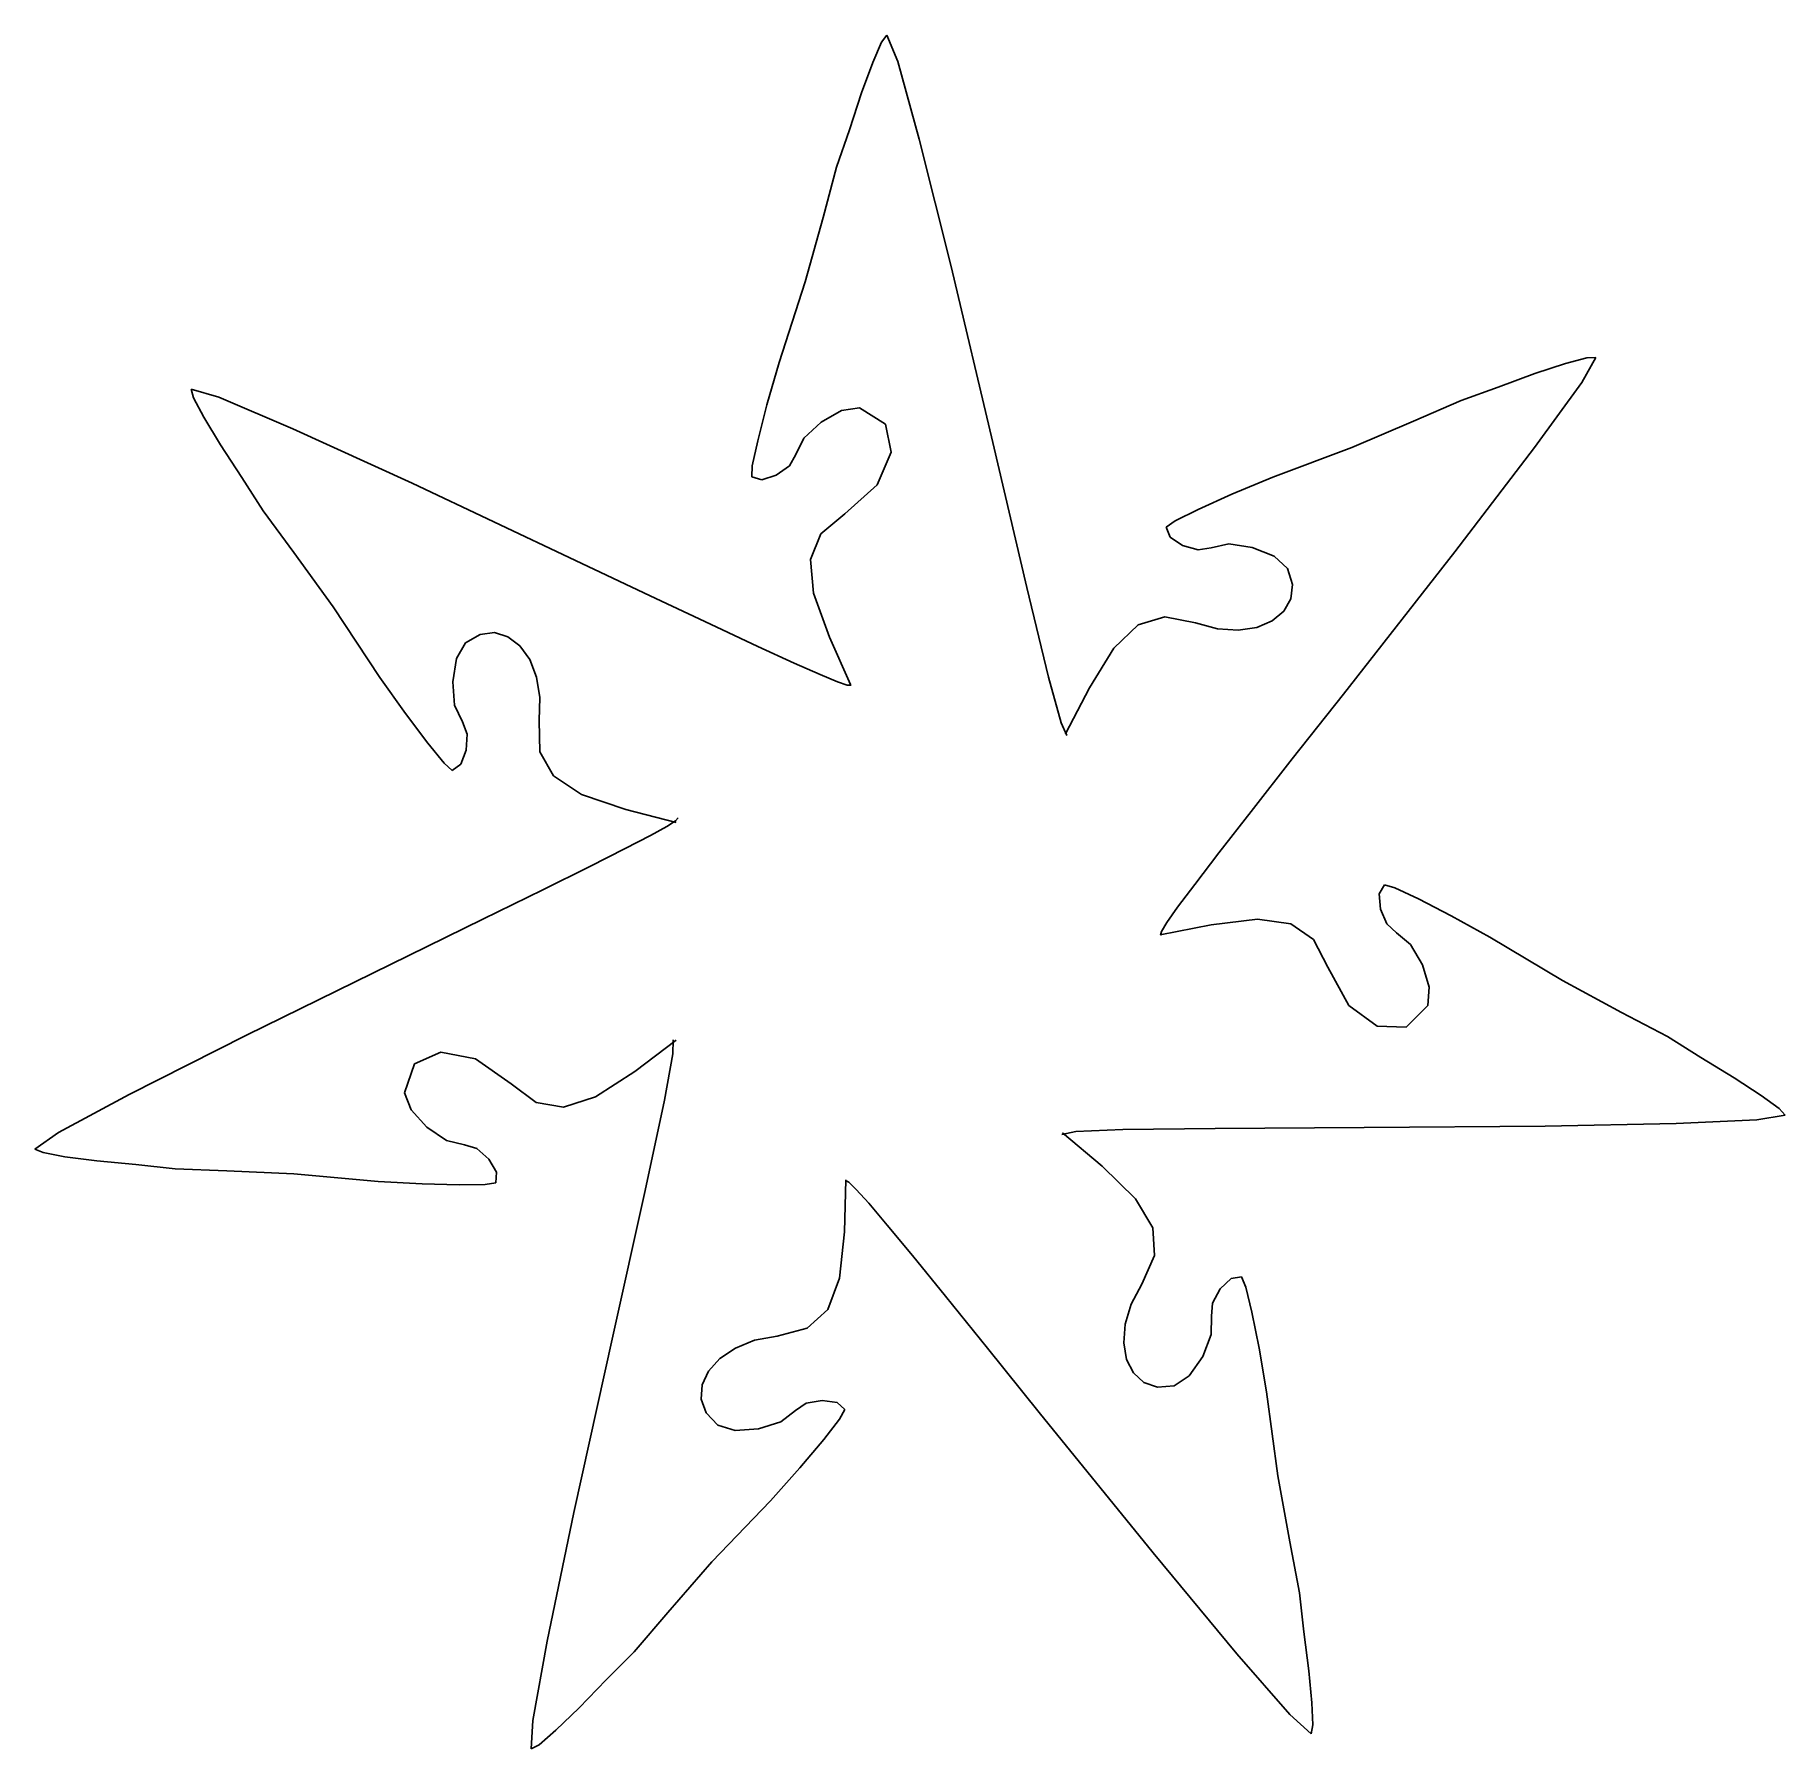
# Model space of a CAD drawing. Extents: x 0 to 54.1, y 0 to 53.
import ezdxf

# ---------------------------------------------------------------- set-up
doc = ezdxf.new("R2010")
doc.units = 0
doc.layers.get('0').update_dxf_attribs({"linetype": 'CONTINUOUS'})

msp = doc.modelspace()

# ---------------------------------------------------------------- linework, layer by layer
at = {"color": 0}
for p, q in [((25.8864, 52.1092), (26.1579, 52.7346)), ((26.1579, 52.7346), (26.3205, 52.9579)), ((26.3205, 52.9579), (26.6568, 52.1395)), ((25.5405, 51.1736), (25.8864, 52.1092)), ((26.6568, 52.1395), (27.3196, 49.7417)), ((25.1616, 50.0271), (25.5405, 51.1736)), ((24.762, 48.8749), (25.1616, 50.0271)), ((27.3196, 49.7417), (28.3022, 45.8061)), ((24.3485, 47.3244), (24.762, 48.8749)), ((23.7987, 45.3291), (24.3485, 47.3244)), ((28.3022, 45.8061), (29.592, 40.3698)), ((22.994, 42.8417), (23.7987, 45.3291)), ((22.615, 41.5286), (22.994, 42.8417)), ((46.3434, 42.4946), (47.2888, 42.8075)), ((47.2888, 42.8075), (47.9488, 42.9853)), ((48.2258, 42.9976), (47.7933, 42.2243)), ((47.9488, 42.9853), (48.2258, 42.9976)), ((45.2106, 42.0758), (46.3434, 42.4946)), ((47.7933, 42.2243), (46.3338, 40.2096)), ((4.89754, 41.753), (4.82452, 42.019)), ((4.82452, 42.019), (5.67475, 41.771)), ((5.21727, 41.1498), (4.89754, 41.753)), ((5.67475, 41.771), (7.9623, 40.7942)), ((42.5909, 41.0256), (44.0602, 41.6691)), ((44.0602, 41.6691), (45.2106, 42.0758)), ((5.73264, 40.2967), (5.21727, 41.1498)), ((22.3284, 40.4234), (22.615, 41.5286)), ((24.9218, 41.3561), (24.2893, 41.0009)), ((25.4772, 41.4405), (24.9218, 41.3561)), ((26.2819, 40.9388), (25.4772, 41.4405)), ((7.9623, 40.7942), (11.6499, 39.1072)), ((24.2893, 41.0009), (23.7588, 40.5021)), ((26.4515, 40.065), (26.2819, 40.9388)), ((40.6894, 40.211), (42.5909, 41.0256)), ((6.39272, 39.285), (5.73264, 40.2967)), ((22.1616, 39.6434), (22.3284, 40.4234)), ((23.7588, 40.5021), (23.5079, 39.9934)), ((26.0187, 39.062), (26.4515, 40.065)), ((29.592, 40.3698), (30.6448, 35.8842)), ((38.2432, 39.292), (40.6894, 40.211)), ((46.3338, 40.2096), (43.8686, 36.988)), ((22.1437, 39.3044), (22.1616, 39.6434)), ((23.3068, 39.6434), (22.9003, 39.3555)), ((23.5079, 39.9934), (23.3068, 39.6434)), ((7.04455, 38.2556), (6.39272, 39.285)), ((11.6499, 39.1072), (16.7032, 36.7249)), ((22.4551, 39.2134), (22.1437, 39.3044)), ((22.9003, 39.3555), (22.4551, 39.2134)), ((25.0183, 38.1674), (26.0187, 39.062)), ((36.9796, 38.7671), (38.2432, 39.292)), ((35.9378, 38.3025), (36.9796, 38.7671)), ((7.99814, 36.9658), (7.04455, 38.2556)), ((24.2796, 37.5447), (25.0183, 38.1674)), ((34.947, 37.75), (35.2241, 37.9469)), ((35.2241, 37.9469), (35.9378, 38.3025)), ((23.9613, 36.7524), (24.2796, 37.5447)), ((35.0697, 37.4481), (34.947, 37.75)), ((35.457, 37.1891), (35.0697, 37.4481)), ((9.21494, 35.2915), (7.99814, 36.9658)), ((35.9364, 37.0498), (35.457, 37.1891)), ((36.3361, 37.1119), (35.9364, 37.0498)), ((36.89, 37.2332), (36.3361, 37.1119)), ((37.6107, 37.1285), (36.89, 37.2332)), ((38.2834, 36.8572), (37.6107, 37.1285)), ((38.6955, 36.474), (38.2834, 36.8572)), ((43.8686, 36.988), (40.4248, 32.5906)), ((16.7032, 36.7249), (19.0032, 35.6334)), ((24.0523, 35.7159), (23.9613, 36.7524)), ((38.8482, 35.9777), (38.6955, 36.474)), ((24.5456, 34.3586), (24.0523, 35.7159)), ((30.6448, 35.8842), (31.3187, 33.117)), ((38.8041, 35.5328), (38.8482, 35.9777)), ((10.6577, 33.1088), (9.21494, 35.2915)), ((19.0032, 35.6334), (20.8676, 34.7527)), ((38.2281, 34.8561), (38.5893, 35.1537)), ((38.5893, 35.1537), (38.8041, 35.5328)), ((20.8676, 34.7527), (22.3366, 34.0665)), ((33.332, 34.0183), (34.0844, 34.7362)), ((34.0844, 34.7362), (34.903, 34.9815)), ((34.903, 34.9815), (35.851, 34.7941)), ((35.851, 34.7941), (36.5319, 34.6094)), ((36.5319, 34.6094), (37.1725, 34.5681)), ((37.1725, 34.5681), (37.7472, 34.6563)), ((37.7472, 34.6563), (38.2281, 34.8561)), ((13.3022, 34.1781), (13.0211, 33.6917)), ((13.7515, 34.4386), (13.3022, 34.1781)), ((14.1952, 34.4951), (13.7515, 34.4386)), ((14.6127, 34.3683), (14.1952, 34.4951)), ((14.9834, 34.0816), (14.6127, 34.3683)), ((15.2852, 33.6586), (14.9834, 34.0816)), ((22.3366, 34.0665), (23.4515, 33.5539)), ((25.1988, 32.8952), (24.5456, 34.3586)), ((13.0211, 33.6917), (12.9053, 32.9751)), ((15.4988, 33.1184), (15.2852, 33.6586)), ((23.4515, 33.5539), (24.2562, 33.197)), ((32.5782, 32.7877), (33.332, 34.0183)), ((11.4487, 31.9953), (10.6577, 33.1088)), ((15.6008, 32.4845), (15.4988, 33.1184)), ((24.2562, 33.197), (24.7895, 32.9778)), ((31.3187, 33.117), (31.7018, 31.7114)), ((12.9053, 32.9751), (12.9632, 32.2502)), ((15.5732, 31.7776), (15.6008, 32.4845)), ((24.7895, 32.9778), (25.0954, 32.8745)), ((25.0954, 32.8745), (25.2154, 32.8704)), ((31.8423, 31.3628), (32.5782, 32.7877)), ((40.4248, 32.5906), (38.8468, 30.5911)), ((12.1336, 31.083), (11.4487, 31.9953)), ((12.9632, 32.2502), (13.2044, 31.7348)), ((13.2044, 31.7348), (13.3532, 31.36)), ((13.3532, 31.36), (13.3242, 30.8612)), ((15.6008, 30.813), (15.5732, 31.7776)), ((31.7018, 31.7114), (31.885, 31.3132)), ((12.638, 30.4657), (12.1336, 31.083)), ((13.3242, 30.8612), (13.1575, 30.4257)), ((12.8916, 30.2383), (12.638, 30.4657)), ((13.1575, 30.4257), (12.8916, 30.2383)), ((16.0211, 30.0688), (15.6008, 30.813)), ((38.8468, 30.5911), (37.5751, 28.9691)), ((16.8879, 29.4955), (16.0211, 30.0688)), ((18.2563, 29.0339), (16.8879, 29.4955)), ((19.8079, 28.6301), (18.2563, 29.0339)), ((19.5199, 28.5061), (19.79, 28.6811)), ((19.79, 28.6811), (19.8672, 28.7707)), ((37.5751, 28.9691), (36.5788, 27.6903)), ((18.2342, 27.8198), (19.0142, 28.2264)), ((19.0142, 28.2264), (19.5199, 28.5061)), ((17.1387, 27.2673), (18.2342, 27.8198)), ((36.5788, 27.6903), (35.8302, 26.716)), ((15.6862, 26.5479), (17.1387, 27.2673)), ((13.8355, 25.6398), (15.6862, 26.5479)), ((35.8302, 26.716), (35.3039, 26.0119)), ((41.5339, 26.4197), (41.6941, 26.7022)), ((41.6941, 26.7022), (42.019, 26.6085)), ((42.019, 26.6085), (42.7411, 26.2723)), ((35.3039, 26.0119), (34.9718, 25.5405)), ((41.5727, 25.954), (41.5339, 26.4197)), ((41.7629, 25.4923), (41.5727, 25.954)), ((42.7411, 26.2723), (43.754, 25.7459)), ((11.5466, 24.5208), (13.8355, 25.6398)), ((34.7638, 25.1547), (36.3361, 25.4648)), ((34.9718, 25.5405), (34.8038, 25.265)), ((36.3361, 25.4648), (37.768, 25.6425)), ((37.768, 25.6425), (38.7985, 25.5006)), ((38.7985, 25.5006), (39.4988, 25.0128)), ((42.0606, 25.2181), (41.7629, 25.4923)), ((43.754, 25.7459), (44.9516, 25.0831)), ((34.8038, 25.265), (34.7748, 25.1492)), ((39.4988, 25.0128), (39.944, 24.1529)), ((42.4988, 24.8598), (42.0606, 25.2181)), ((44.9516, 25.0831), (47.195, 23.7422)), ((6.53327, 22.0569), (11.5466, 24.5208)), ((42.8653, 24.2328), (42.4988, 24.8598)), ((39.944, 24.1529), (40.5903, 22.9788)), ((43.0721, 23.5369), (42.8653, 24.2328)), ((43.0308, 22.9774), (43.0721, 23.5369)), ((47.195, 23.7422), (49.0167, 22.7624)), ((40.5903, 22.9788), (41.4722, 22.3339)), ((42.3609, 22.3049), (43.0308, 22.9774)), ((49.0167, 22.7624), (50.4363, 22.0128)), ((41.4722, 22.3339), (42.3609, 22.3049)), ((2.91455, 20.2255), (6.53327, 22.0569)), ((19.8107, 21.8998), (18.5291, 20.9365)), ((19.7101, 21.4795), (19.7183, 21.9177)), ((50.4363, 22.0128), (51.471, 21.3665)), ((11.7271, 21.1694), (11.4171, 20.2723)), ((12.5402, 21.5277), (11.7271, 21.1694)), ((13.615, 21.3293), (12.5402, 21.5277)), ((14.7092, 20.5521), (13.615, 21.3293)), ((19.4455, 20.0477), (19.7101, 21.4795)), ((51.471, 21.3665), (52.5032, 20.7409)), ((15.4809, 19.9719), (14.7092, 20.5521)), ((18.5291, 20.9365), (17.315, 20.1566)), ((52.5032, 20.7409), (53.3368, 20.1952)), ((0.72485, 19.0472), (2.91455, 20.2255)), ((11.4171, 20.2723), (11.6224, 19.7501)), ((17.315, 20.1566), (16.3242, 19.8369)), ((18.8502, 17.2613), (19.4455, 20.0477)), ((53.3368, 20.1952), (53.8868, 19.79)), ((11.6224, 19.7501), (12.1102, 19.2126)), ((16.3242, 19.8369), (15.4809, 19.9719)), ((54.0688, 19.5819), (53.1936, 19.4386)), ((53.8868, 19.79), (54.0688, 19.5819)), ((0, 18.5374), (0.72485, 19.0472)), ((12.1102, 19.2126), (12.7124, 18.8061)), ((32.1551, 19.0803), (31.728, 18.9907)), ((31.7486, 19.0417), (32.9723, 18.0082)), ((33.6117, 19.1396), (32.1551, 19.0803)), ((36.4603, 19.1782), (33.6117, 19.1396)), ((41.0697, 19.2043), (36.4603, 19.1782)), ((46.6549, 19.2484), (41.0697, 19.2043)), ((50.709, 19.327), (46.6549, 19.2484)), ((53.1936, 19.4386), (50.709, 19.327)), ((0.25356, 18.4285), (0, 18.5374)), ((0.92466, 18.3017), (0.25356, 18.4285)), ((12.7124, 18.8061), (13.265, 18.6724)), ((13.265, 18.6724), (13.6508, 18.5567)), ((13.6508, 18.5567), (14.0229, 18.2232)), ((1.91272, 18.1736), (0.92466, 18.3017)), ((3.11574, 18.0564), (1.91272, 18.1736)), ((4.32703, 17.9255), (3.11574, 18.0564)), ((5.93108, 17.8663), (4.32703, 17.9255)), ((7.99814, 17.7739), (5.93108, 17.8663)), ((14.0229, 18.2232), (14.2599, 17.8208)), ((32.9723, 18.0082), (34.0031, 16.9995)), ((10.6026, 17.5397), (7.99814, 17.7739)), ((11.9669, 17.4639), (10.6026, 17.5397)), ((13.1079, 17.4308), (11.9669, 17.4639)), ((13.9044, 17.4418), (13.1079, 17.4308)), ((14.2407, 17.4956), (13.9044, 17.4418)), ((14.2599, 17.8208), (14.2407, 17.4956)), ((25.0541, 17.5879), (25.0086, 15.9852)), ((25.1423, 17.5176), (25.0376, 17.5714)), ((25.3738, 17.293), (25.1423, 17.5176)), ((17.8525, 12.762), (18.8502, 17.2613)), ((25.7583, 16.8631), (25.3738, 17.293)), ((26.3274, 16.1919), (25.7583, 16.8631)), ((34.0031, 16.9995), (34.535, 16.1037)), ((25.0086, 15.9852), (24.8612, 14.5493)), ((27.1102, 15.2466), (26.3274, 16.1919)), ((34.535, 16.1037), (34.5901, 15.2521)), ((28.134, 13.9899), (27.1102, 15.2466)), ((34.5901, 15.2521), (34.196, 14.3688)), ((24.8612, 14.5493), (24.4933, 13.5764)), ((34.196, 14.3688), (33.8639, 13.7459)), ((36.3774, 13.7818), (36.6187, 14.2186)), ((36.6187, 14.2186), (36.9591, 14.5383)), ((36.9591, 14.5383), (37.2801, 14.5893)), ((37.2801, 14.5893), (37.4082, 14.2765)), ((37.4082, 14.2765), (37.5969, 13.502)), ((24.4933, 13.5764), (23.8621, 13.0018)), ((29.4308, 12.3872), (28.134, 13.9899)), ((33.8639, 13.7459), (33.6806, 13.1313)), ((36.3499, 13.3794), (36.3774, 13.7818)), ((23.8621, 13.0018), (22.9264, 12.7606)), ((33.6806, 13.1313), (33.6379, 12.5525)), ((36.3432, 12.8116), (36.3499, 13.3794)), ((37.5969, 13.502), (37.8174, 12.3817)), ((16.6522, 7.30772), (17.8525, 12.762)), ((22.2319, 12.6325), (21.6379, 12.3899)), ((22.9264, 12.7606), (22.2319, 12.6325)), ((33.6379, 12.5525), (33.7261, 12.0385)), ((36.0796, 12.1322), (36.3432, 12.8116)), ((21.1584, 12.0633), (20.8125, 11.6733)), ((21.6379, 12.3899), (21.1584, 12.0633)), ((31.0293, 10.4028), (29.4308, 12.3872)), ((33.7261, 12.0385), (33.9356, 11.6196)), ((35.6637, 11.5369), (36.0796, 12.1322)), ((37.8174, 12.3817), (38.0464, 11.0339)), ((20.8125, 11.6733), (20.6155, 11.2489)), ((33.9356, 11.6196), (34.258, 11.3247)), ((35.2006, 11.22), (35.6637, 11.5369)), ((20.6155, 11.2489), (20.5851, 10.8135)), ((34.258, 11.3247), (34.6825, 11.1814)), ((34.6825, 11.1814), (35.2006, 11.22)), ((38.0464, 11.0339), (38.3977, 8.44462)), ((20.5851, 10.8135), (20.7381, 10.3932)), ((20.7381, 10.3932), (21.0923, 10.0128)), ((23.0477, 10.1107), (23.4956, 10.4579)), ((23.4956, 10.4579), (23.8277, 10.6881)), ((23.8277, 10.6881), (24.3196, 10.7708)), ((24.3196, 10.7708), (24.7826, 10.706)), ((24.7826, 10.706), (25.0238, 10.4869)), ((25.0238, 10.4869), (24.8584, 10.1906)), ((34.546, 6.06337), (31.0293, 10.4028)), ((21.0923, 10.0128), (21.6283, 9.84747)), ((21.6283, 9.84747), (22.3532, 9.89295)), ((22.3532, 9.89295), (23.0477, 10.1107)), ((24.8584, 10.1906), (24.3692, 9.56084)), ((24.3692, 9.56084), (23.632, 8.6899)), ((23.632, 8.6899), (22.7211, 7.67017)), ((38.3977, 8.44462), (38.7671, 6.40789)), ((22.7211, 7.67017), (20.9145, 5.78086)), ((15.8268, 3.33623), (16.6522, 7.30772)), ((37.1355, 2.94211), (34.546, 6.06337)), ((38.7671, 6.40789), (39.0645, 4.8314)), ((20.9145, 5.78086), (19.553, 4.22233)), ((39.0645, 4.8314), (39.2067, 3.61872)), ((19.553, 4.22233), (18.507, 3.0055)), ((15.3844, 0.88746), (15.8268, 3.33623)), ((39.2067, 3.61872), (39.3594, 2.42259)), ((18.507, 3.0055), (17.6485, 2.14009)), ((38.7724, 1.06936), (37.1355, 2.94211)), ((39.3594, 2.42259), (39.4533, 1.4304)), ((17.6485, 2.14009), (16.8079, 1.27331)), ((16.8079, 1.27331), (16.09, 0.58153)), ((39.4533, 1.4304), (39.4794, 0.7469)), ((15.3307, 0.00276), (15.3844, 0.88746)), ((16.09, 0.58153), (15.5732, 0.13367)), ((39.431, 0.47542), (38.7724, 1.06936)), ((39.4794, 0.7469), (39.431, 0.47542)), ((15.5732, 0.13367), (15.3307, 0.00276))]:
    msp.add_line(p, q, dxfattribs=at)

doc.saveas('drawing.dxf')
